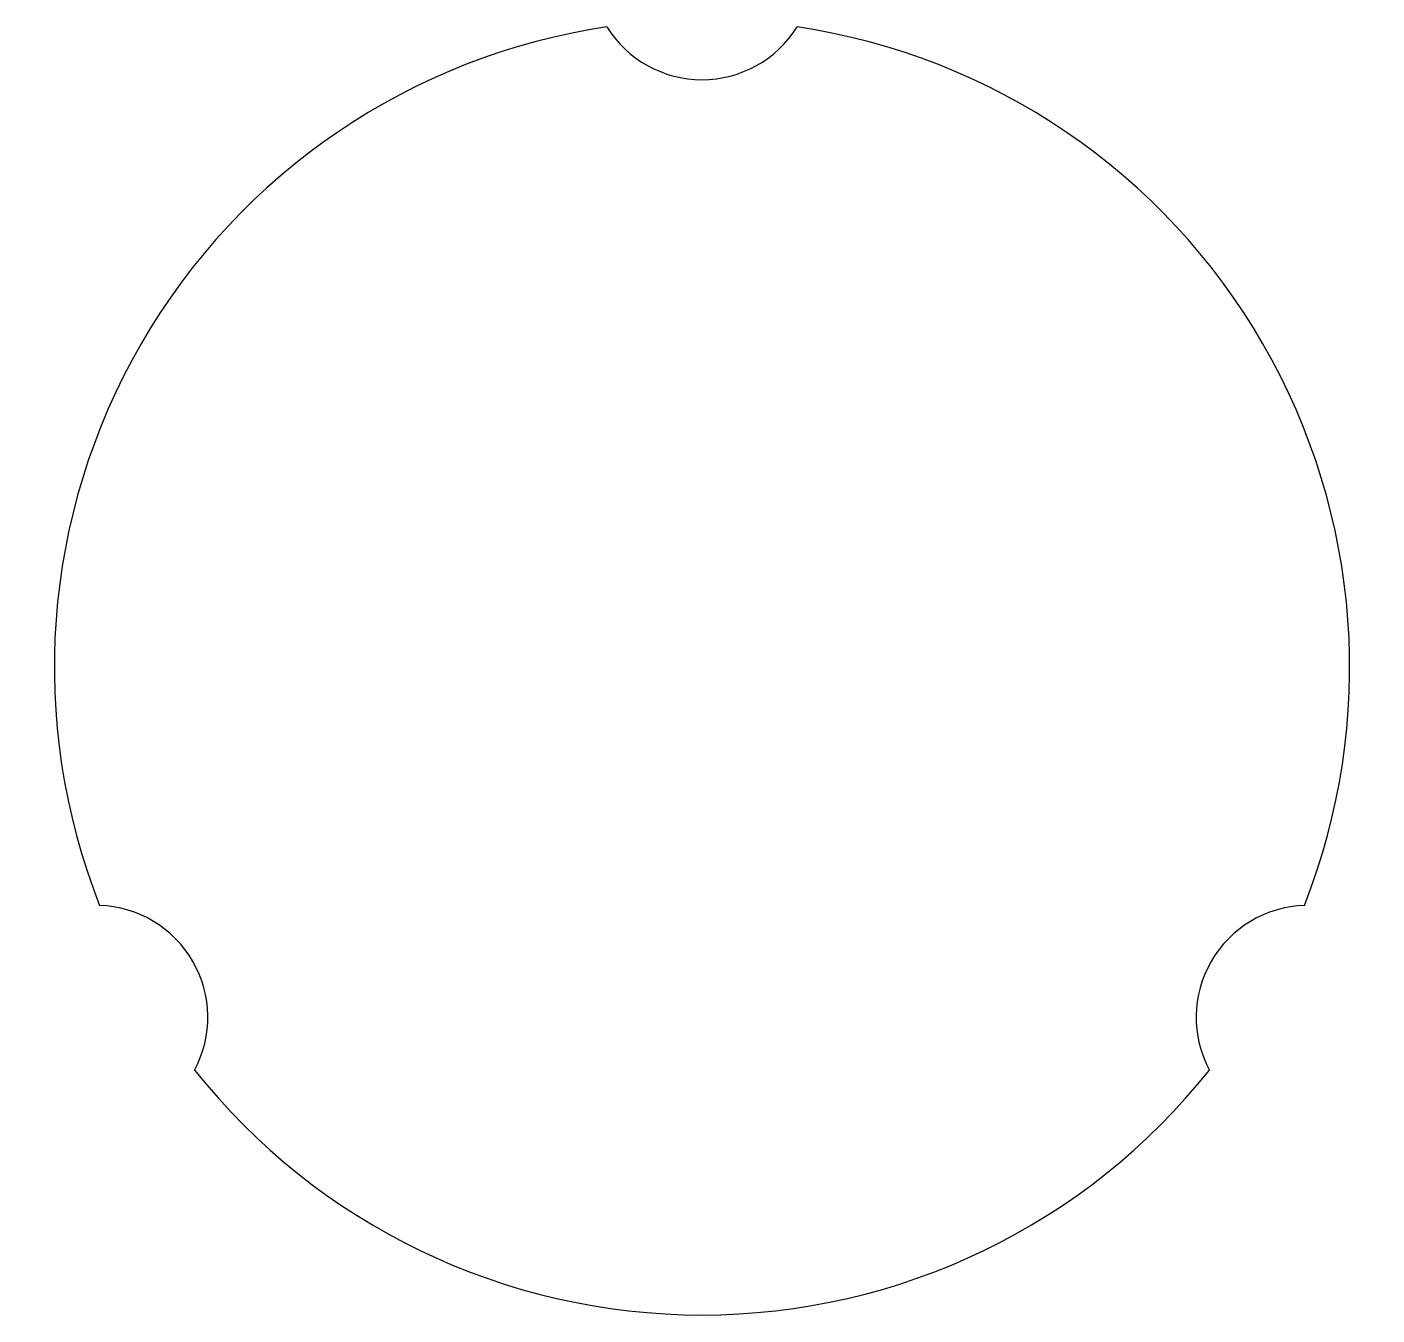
# Model space of a CAD drawing. Header units: millimetres. Extents: x -18.1 to 18.1, y -17.4 to 17.2.
import ezdxf

# ---------------------------------------------------------------- set-up
doc = ezdxf.new("R2010")
doc.units = ezdxf.units.MM

# ---------------------------------------------------------------- blocks, each defined once
blk = doc.blocks.new('3 lugs hole')
at = {"color": 3}
for centre, radius, start, end in [((0, 0), 17.35, 98.4363, 201.5637), ((0, 18.75), 3, 211.9544, 328.0456), ((0, 0), 17.35, 338.4363, 81.5637), ((-16.238, -9.375), 3, 331.9544, 88.0456), ((16.238, -9.375), 3, 91.9544, 208.0456), ((0, 0), 17.35, 218.4363, 321.5637)]:
    blk.add_arc(centre, radius, start, end, dxfattribs=at)

msp = doc.modelspace()

# ---------------------------------------------------------------- block references
at = {"color": 3}
msp.add_blockref('3 lugs hole', (0, 0), dxfattribs=at)

doc.saveas('drawing.dxf')
